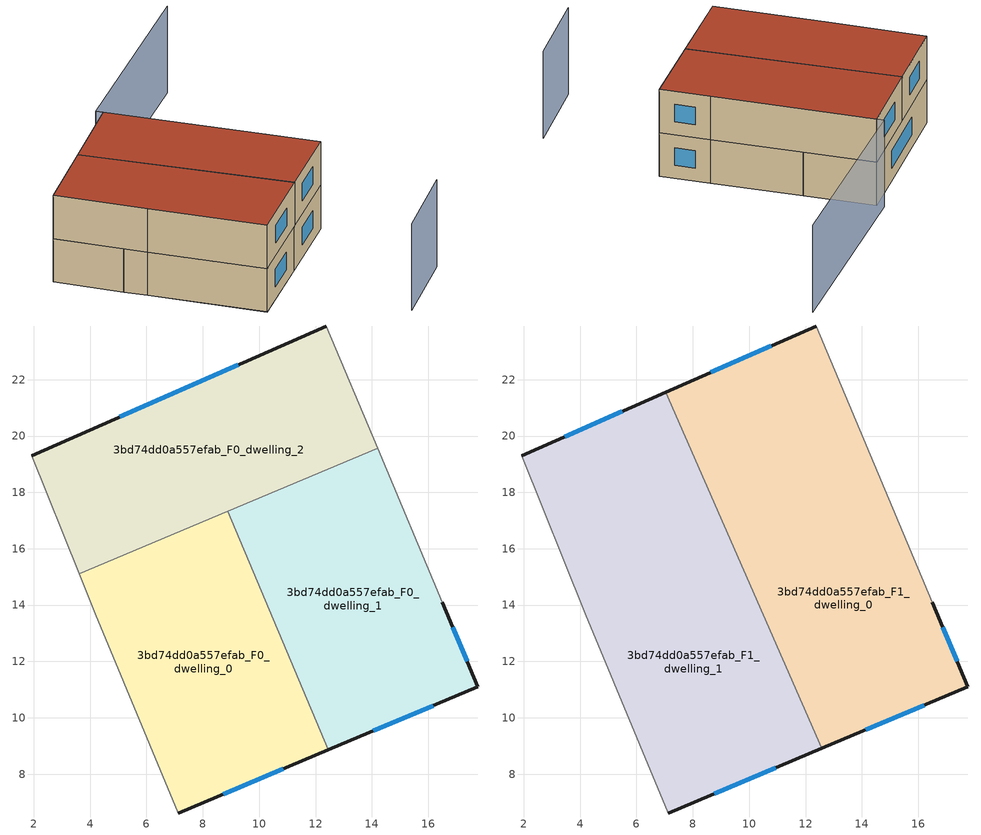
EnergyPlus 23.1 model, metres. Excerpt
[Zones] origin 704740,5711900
3bd74dd0a557efab_F0_dwelling_0
 floor ground (EU_floor_Construction): 8.89,17.33 12.45,8.86 7.13,6.62 4.18,13.7 3.61,15.11 z0
 wall outside (EU_wall_Construction): 7.13,6.62 12.45,8.86 z0:3
 wall adiabatic (EU_wall_Construction): 3.61,15.11 4.18,13.7 7.13,6.62 z0:3
 wall to 3bd74dd0a557efab_F0_dwelling_1 (EU_wall_Construction): 12.45,8.86 8.89,17.33 z0:3
 wall to 3bd74dd0a557efab_F0_dwelling_2 (EU_wall_Construction): 8.89,17.33 3.61,15.11 z0:3
 window (EU_Window_Construction): 8.72,7.29 10.86,8.19 z0.9:2.1
3bd74dd0a557efab_F0_dwelling_1
 floor ground (EU_floor_Construction): 14.2,19.56 16.49,14.1 17.77,11.1 12.45,8.86 8.89,17.33 z0
 wall outside (EU_wall_Construction): 12.45,8.86 17.77,11.1 16.49,14.1 z0:3
 wall adiabatic (EU_wall_Construction): 16.49,14.1 14.2,19.56 z0:3
 wall to 3bd74dd0a557efab_F0_dwelling_2 (EU_wall_Construction): 14.2,19.56 8.89,17.33 z0:3
 window (EU_Window_Construction): 17.38,12 16.87,13.21 / 14.04,9.53 16.17,10.43 z0.9:2.1
3bd74dd0a557efab_F0_dwelling_2
 floor ground (EU_floor_Construction): 12.39,23.91 14.2,19.56 3.61,15.11 1.92,19.31 z0
 wall outside (EU_wall_Construction): 12.39,23.91 1.92,19.31 z0:3
 wall adiabatic (EU_wall_Construction): 1.92,19.31 3.61,15.11 / 14.2,19.56 12.39,23.91 z0:3
 window (EU_Window_Construction): 9.25,22.53 5.05,20.68 z0.9:2.1
3bd74dd0a557efab_F1_dwelling_0
 floor to 3bd74dd0a557efab_F0_dwelling_1 (EU_floor_Construction): 14.2,19.56 16.49,14.1 17.77,11.1 12.58,8.92 8.98,17.12 8.89,17.33 z3
 floor to 3bd74dd0a557efab_F0_dwelling_2 (EU_floor_Construction): 12.39,23.91 14.2,19.56 8.89,17.33 7.03,21.55 z3
 wall outside (EU_wall_Construction): 12.58,8.92 17.77,11.1 16.49,14.1 / 12.39,23.91 7.03,21.55 z3:6
 wall adiabatic (EU_wall_Construction): 16.49,14.1 12.39,23.91 z3:6
 wall to 3bd74dd0a557efab_F1_dwelling_1 (EU_wall_Construction): 7.03,21.55 12.58,8.92 z3:6
 window (EU_Window_Construction): 17.38,12 16.87,13.21 / 14.13,9.57 16.21,10.45 / 10.78,23.2 8.64,22.26 z3.9:5.1
 roof outside (EU_roof_Construction): 17.77,11.1 16.49,14.1 12.39,23.91 7.03,21.55 12.58,8.92 z6
3bd74dd0a557efab_F1_dwelling_1
 floor to 3bd74dd0a557efab_F0_dwelling_0 (EU_floor_Construction): 8.98,17.12 12.45,8.86 7.13,6.62 4.18,13.7 3.61,15.11 8.89,17.33 z3
 floor to 3bd74dd0a557efab_F0_dwelling_1 (EU_floor_Construction): 8.98,17.12 12.58,8.92 12.45,8.86 z3
 floor to 3bd74dd0a557efab_F0_dwelling_2 (EU_floor_Construction): 7.03,21.55 8.89,17.33 3.61,15.11 1.92,19.31 z3
 wall outside (EU_wall_Construction): 7.13,6.62 12.58,8.92 / 7.03,21.55 1.92,19.31 z3:6
 wall adiabatic (EU_wall_Construction): 1.92,19.31 4.18,13.7 7.13,6.62 z3:6
 window (EU_Window_Construction): 8.76,7.31 10.95,8.23 / 5.5,20.88 3.45,19.98 z3.9:5.1
 roof outside (EU_roof_Construction): 12.58,8.92 7.03,21.55 1.92,19.31 4.18,13.7 7.13,6.62 z6
shading: 12.9,-0.1 18.36,2.41 / 16.34,14.04 12.21,24.35 / 12.21,24.35 25.77,29.79 z0:6
[Building]
EU S2 Campaign: North Axis=0; Terrain=City; Solar Distribution=FullExterior
[Site:Location]
London: Latitude=51.5; Longitude=-0.5; Time Zone=0; Elevation=25
[SizingPeriod:WeatherFileDays]
AnnualSizingPeriod: Begin Month=1; Begin Day of Month=1; End Month=12; End Day of Month=31; Day of Week for Start Day=Monday; Use Weather File Daylight Saving Period=No; Use Weather File Rain and Snow Indicators=No
[MATERIAL]
EU_InternalMass_Material: Roughness=MediumRough; Thickness=0.1; Conductivity=1; Density=1800; Specific Heat=900; Thermal Absorptance=0.9; Solar Absorptance=0.7; Visible Absorptance=0.7
[MATERIAL:NOMASS] Roughness=MediumRough; Thermal Absorptance=0.9; Solar Absorptance=0.7; Visible Absorptance=0.7
Name | Thermal Resistance
EU_wall_NoMass | 1.04674
EU_roof_NoMass | 4.32442
EU_floor_NoMass | 2.04616
[WINDOWMATERIAL:SIMPLEGLAZINGSYSTEM]
EU_Window_SimpleGlazing: UFactor=4.25843; Solar Heat Gain Coefficient=0.85; Visible Transmittance=0.85
[CONSTRUCTION]
EU_wall_Construction: EU_wall_NoMass
EU_roof_Construction: EU_roof_NoMass
EU_floor_Construction: EU_floor_NoMass
EU_Window_Construction: EU_Window_SimpleGlazing
EU_InternalMass_Construction: EU_InternalMass_Material
[ZONE] Type=1; Multiplier=1; Ceiling Height=autocalculate; Floor Area=autocalculate; Part of Total Floor Area=Yes
Name | Volume
3bd74dd0a557efab_F0_dwelling_0 | 158.648
3bd74dd0a557efab_F1_dwelling_0 | 237.949
3bd74dd0a557efab_F0_dwelling_1 | 158.661
3bd74dd0a557efab_F1_dwelling_1 | 237.989
3bd74dd0a557efab_F0_dwelling_2 | 158.67
[INTERNALMASS] Construction=EU_InternalMass_Construction
Name | Zone or ZoneList | Surface Area
3bd74dd0a557efab_F0_dwelling_0_EU_InternalMass | 3bd74dd0a557efab_F0_dwelling_0 | 52.8849
3bd74dd0a557efab_F0_dwelling_1_EU_InternalMass | 3bd74dd0a557efab_F0_dwelling_1 | 52.8878
3bd74dd0a557efab_F0_dwelling_2_EU_InternalMass | 3bd74dd0a557efab_F0_dwelling_2 | 52.8898
3bd74dd0a557efab_F1_dwelling_0_EU_InternalMass | 3bd74dd0a557efab_F1_dwelling_0 | 79.3261
3bd74dd0a557efab_F1_dwelling_1_EU_InternalMass | 3bd74dd0a557efab_F1_dwelling_1 | 79.3333
[OTHEREQUIPMENT] Fuel Type=Electricity; Design Level Calculation Method=Watts/Area; Power per Zone Floor Area=1; Fraction Latent=0; Fraction Radiant=0; Fraction Lost=0; Carbon Dioxide Generation Rate=0; EndUse Subcategory=EU_Step8_InternalGains
Name | Zone or ZoneList or Space or SpaceList | Schedule
EU_Step8_InternalGain_3bd74dd0a557efab_F0_dwelling_0_f000 | 3bd74dd0a557efab_F0_dwelling_0 | EU_Step8_GainSchedule_3bd74dd0a557efab_F0_dwelling_0_f000
EU_Step8_InternalGain_3bd74dd0a557efab_F0_dwelling_1_f000 | 3bd74dd0a557efab_F0_dwelling_1 | EU_Step8_GainSchedule_3bd74dd0a557efab_F0_dwelling_1_f000
EU_Step8_InternalGain_3bd74dd0a557efab_F0_dwelling_2_f000 | 3bd74dd0a557efab_F0_dwelling_2 | EU_Step8_GainSchedule_3bd74dd0a557efab_F0_dwelling_2_f000
EU_Step8_InternalGain_3bd74dd0a557efab_F1_dwelling_0_f000 | 3bd74dd0a557efab_F1_dwelling_0 | EU_Step8_GainSchedule_3bd74dd0a557efab_F1_dwelling_0_f000
EU_Step8_InternalGain_3bd74dd0a557efab_F1_dwelling_1_f000 | 3bd74dd0a557efab_F1_dwelling_1 | EU_Step8_GainSchedule_3bd74dd0a557efab_F1_dwelling_1_f000
[ZONEVENTILATION:DESIGNFLOWRATE] Schedule=EU_AlwaysOn; Design Flow Rate Calculation Method=AirChanges/Hour; Air Changes per Hour=0.488719; Ventilation Type=Natural; Fan Pressure Rise=0; Fan Total Efficiency=1; Constant Term Coefficient=1; Temperature Term Coefficient=0; Velocity Term Coefficient=0; Velocity Squared Term Coefficient=0; Minimum Indoor Temperature=-100; Maximum Indoor Temperature=100; Delta Temperature=-100; Minimum Outdoor Temperature=-100; Maximum Outdoor Temperature=100; Maximum Wind Speed=40
Name | Zone or ZoneList or Space or SpaceList
EU_ConstantAir_3bd74dd0a557efab_F0_dwelling_0 | 3bd74dd0a557efab_F0_dwelling_0
EU_ConstantAir_3bd74dd0a557efab_F0_dwelling_1 | 3bd74dd0a557efab_F0_dwelling_1
EU_ConstantAir_3bd74dd0a557efab_F0_dwelling_2 | 3bd74dd0a557efab_F0_dwelling_2
EU_ConstantAir_3bd74dd0a557efab_F1_dwelling_0 | 3bd74dd0a557efab_F1_dwelling_0
EU_ConstantAir_3bd74dd0a557efab_F1_dwelling_1 | 3bd74dd0a557efab_F1_dwelling_1
[HVACTEMPLATE:THERMOSTAT] Constant Heating Setpoint=20; Constant Cooling Setpoint=50
EU_HeatOnly_3bd74dd0a557efab_F0_dwelling_0; EU_HeatOnly_3bd74dd0a557efab_F0_dwelling_1; EU_HeatOnly_3bd74dd0a557efab_F0_dwelling_2; EU_HeatOnly_3bd74dd0a557efab_F1_dwelling_0; EU_HeatOnly_3bd74dd0a557efab_F1_dwelling_1
[HVACTEMPLATE:ZONE:IDEALLOADSAIRSYSTEM] System Availability Schedule=EU_AlwaysOn; Maximum Heating Supply Air Temperature=50; Minimum Cooling Supply Air Temperature=13; Maximum Heating Supply Air Humidity Ratio=0.0156; Minimum Cooling Supply Air Humidity Ratio=0.0077; Heating Limit=NoLimit; Cooling Limit=NoLimit; Heating Availability Schedule=EU_AlwaysOn; Cooling Availability Schedule=EU_CoolingOff; Dehumidification Control Type=ConstantSensibleHeatRatio; Cooling Sensible Heat Ratio=0.7; Dehumidification Setpoint=60; Humidification Control Type=None; Humidification Setpoint=30; Outdoor Air Method=None; Outdoor Air Flow Rate per Person=0.00944; Outdoor Air Flow Rate per Zone Floor Area=0; Outdoor Air Flow Rate per Zone=0; Demand Controlled Ventilation Type=None; Outdoor Air Economizer Type=NoEconomizer; Heat Recovery Type=None; Sensible Heat Recovery Effectiveness=0.7; Latent Heat Recovery Effectiveness=0.65
Name | Template Thermostat
3bd74dd0a557efab_F0_dwelling_0 | EU_HeatOnly_3bd74dd0a557efab_F0_dwelling_0
3bd74dd0a557efab_F0_dwelling_1 | EU_HeatOnly_3bd74dd0a557efab_F0_dwelling_1
3bd74dd0a557efab_F0_dwelling_2 | EU_HeatOnly_3bd74dd0a557efab_F0_dwelling_2
3bd74dd0a557efab_F1_dwelling_0 | EU_HeatOnly_3bd74dd0a557efab_F1_dwelling_0
3bd74dd0a557efab_F1_dwelling_1 | EU_HeatOnly_3bd74dd0a557efab_F1_dwelling_1
[SIZING:ZONE] Zone Cooling Design Supply Air Temperature Input Method=SupplyAirTemperature; Zone Cooling Design Supply Air Temperature=13; Zone Heating Design Supply Air Temperature Input Method=SupplyAirTemperature; Zone Heating Design Supply Air Temperature=50; Zone Cooling Design Supply Air Humidity Ratio=0.008; Zone Heating Design Supply Air Humidity Ratio=0.008; Cooling Design Air Flow Method=DesignDay; Cooling Design Air Flow Rate=0; Cooling Minimum Air Flow per Zone Floor Area=0.000762; Cooling Minimum Air Flow=0; Cooling Minimum Air Flow Fraction=0.2; Heating Design Air Flow Method=DesignDay; Heating Design Air Flow Rate=0; Heating Maximum Air Flow per Zone Floor Area=0.002032; Heating Maximum Air Flow=0.141576; Heating Maximum Air Flow Fraction=0.3; Account for Dedicated Outdoor Air System=No; Dedicated Outdoor Air System Control Strategy=NeutralSupplyAir; Dedicated Outdoor Air Low Setpoint Temperature for Design=autosize; Dedicated Outdoor Air High Setpoint Temperature for Design=autosize; Zone Load Sizing Method=Sensible Load Only No Latent Load; Zone Latent Cooling Design Supply Air Humidity Ratio Input Method=HumidityRatioDifference; Zone Cooling Design Supply Air Humidity Ratio Difference=0.005; Zone Latent Heating Design Supply Air Humidity Ratio Input Method=HumidityRatioDifference; Zone Humidification Design Supply Air Humidity Ratio Difference=0.005
3bd74dd0a557efab_F0_dwelling_0; 3bd74dd0a557efab_F0_dwelling_1; 3bd74dd0a557efab_F0_dwelling_2; 3bd74dd0a557efab_F1_dwelling_0; 3bd74dd0a557efab_F1_dwelling_1
[SCHEDULE:CONSTANT]
Name | Hourly Value
EU_AlwaysOn | 1
EU_CoolingOff | 0
[SCHEDULE:FILE] Column Number=1; Rows to Skip at Top=0; Number of Hours of Data=8760; Column Separator=Comma; Interpolate to Timestep=No; Minutes per Item=60; Adjust Schedule for Daylight Savings=Yes
Name | File
EU_Step8_GainSchedule_3bd74dd0a557efab_F0_dwelling_0_f000 | ../../schedules/3bd74dd0a557efab/3bd74dd0a557efab_F0_dwelling_0_f000_gain.csv
EU_Step8_GainSchedule_3bd74dd0a557efab_F0_dwelling_1_f000 | ../../schedules/3bd74dd0a557efab/3bd74dd0a557efab_F0_dwelling_1_f000_gain.csv
EU_Step8_GainSchedule_3bd74dd0a557efab_F0_dwelling_2_f000 | ../../schedules/3bd74dd0a557efab/3bd74dd0a557efab_F0_dwelling_2_f000_gain.csv
EU_Step8_GainSchedule_3bd74dd0a557efab_F1_dwelling_0_f000 | ../../schedules/3bd74dd0a557efab/3bd74dd0a557efab_F1_dwelling_0_f000_gain.csv
EU_Step8_GainSchedule_3bd74dd0a557efab_F1_dwelling_1_f000 | ../../schedules/3bd74dd0a557efab/3bd74dd0a557efab_F1_dwelling_1_f000_gain.csv
